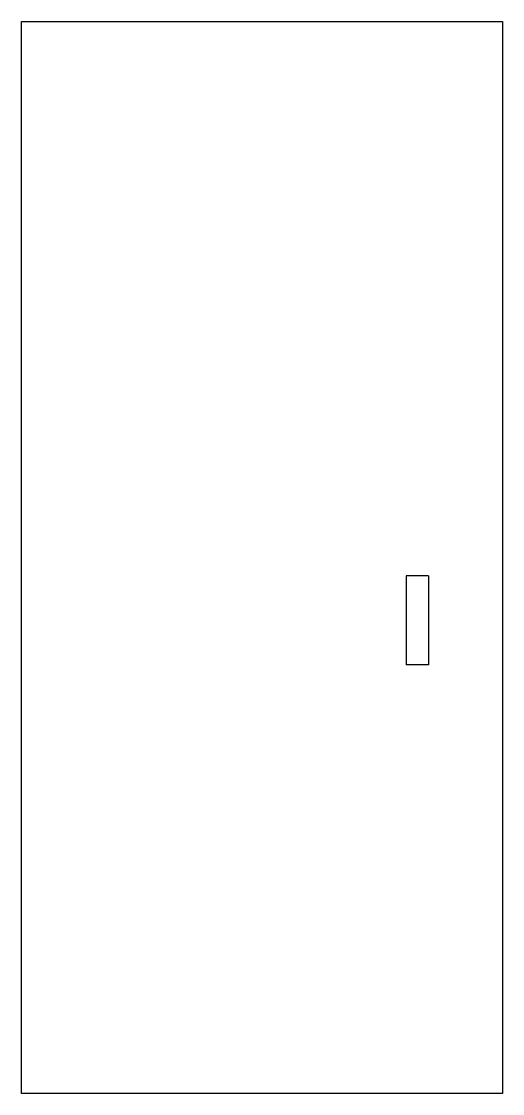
# Model space of a CAD drawing. Extents: x 57.5 to 64, y 1 to 15.5.
import ezdxf

# ---------------------------------------------------------------- set-up
doc = ezdxf.new("R2010")
doc.units = 0
doc.layers.add('MODELSKETCH_VISIBLE', color=7, linetype='CONTINUOUS')

msp = doc.modelspace()

# ---------------------------------------------------------------- linework, layer by layer
at = {"layer": 'MODELSKETCH_VISIBLE'}
for p, q in [((57.5, 1), (57.5, 15.5)), ((57.5, 15.5), (64, 15.5)), ((64, 15.5), (64, 1)), ((62.7, 8), (62.7, 6.8)), ((63, 8), (62.7, 8)), ((63, 8), (63, 6.8)), ((63, 6.8), (62.7, 6.8)), ((64, 1), (57.5, 1))]:
    msp.add_line(p, q, dxfattribs=at)

doc.saveas('drawing.dxf')
